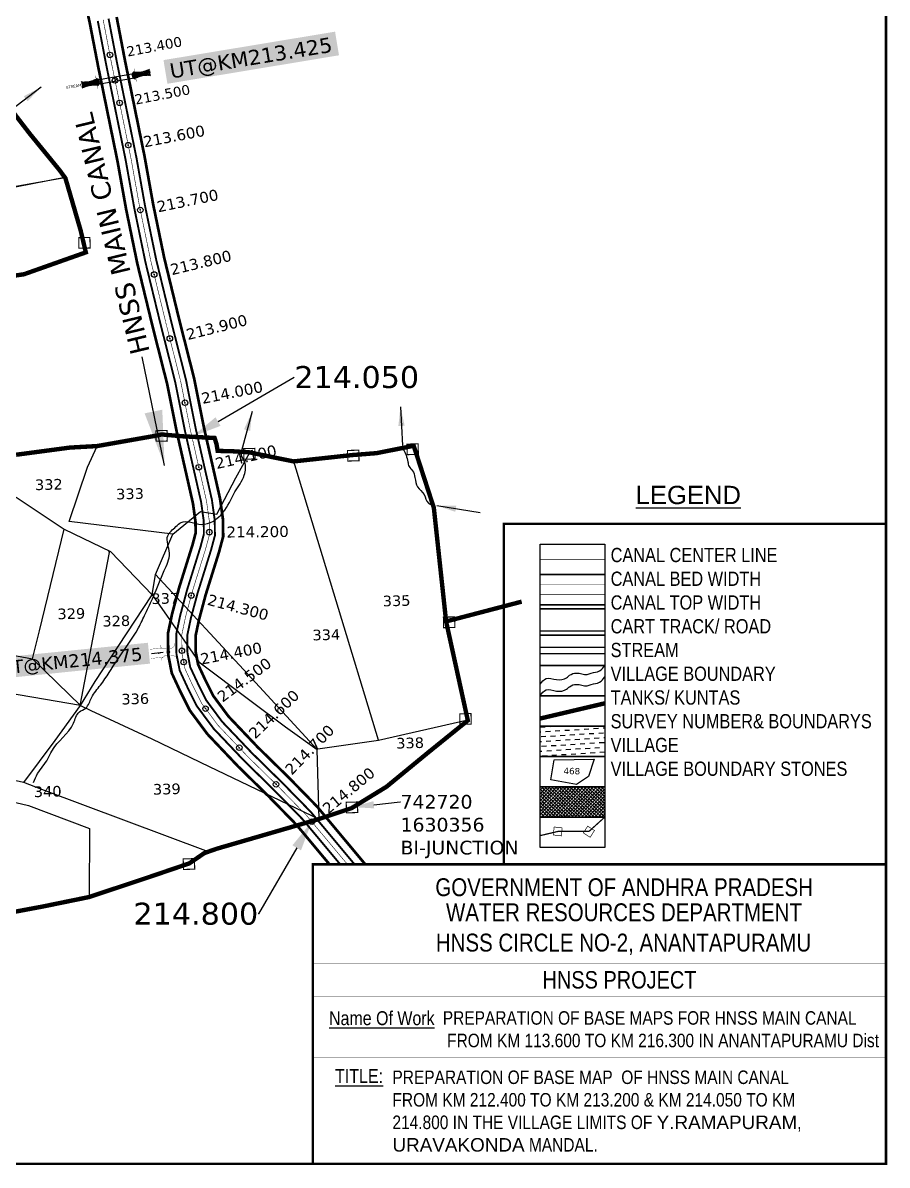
# Model space of a CAD drawing. Header units: inches. Extents: x 736579 to 743654, y 1629743 to 1634507.
# Drawn here: x 741996 to 743568, y 1629743 to 1631821 of the extents above; entities that cross this region are included whole.
import ezdxf
from ezdxf import colors
from ezdxf.entities.mleader import LeaderData, LeaderLine
from ezdxf.enums import TextEntityAlignment as Align
from ezdxf.math import Vec2, Vec3

# ---------------------------------------------------------------- set-up
doc = ezdxf.new("R2010")
doc.units = ezdxf.units.IN
doc.header["$MEASUREMENT"] = 0
doc.header["$PDMODE"] = 32
doc.header["$PDSIZE"] = 10
doc.linetypes.add('ACAD_ISO02W100', pattern=[15, 12, -3])
doc.linetypes.add('HIDDEN2', pattern=[0.1875, 0.125, -0.0625])
for name, color, linetype in [('CANAL1', 1, 'Continuous'), ('CSMark', 72, 'Continuous'), ('FRAME 025', 7, 'Continuous'), ('PLOT NO', 7, 'Continuous'), ('STRUCTURE', 5, 'Continuous'), ('TABLE', 7, 'Continuous'), ('tank', 4, 'Continuous'), ('TANKS-STREAM', 4, 'Continuous'), ('TITLEBLOCK', 7, 'Continuous'), ('VILLAGE', 30, 'Continuous'), ('VILLAGE BOUNDRY', 5, 'Continuous'), ('VILLAGE STONES', 240, 'Continuous')]:
    doc.layers.add(name, color=color, linetype=linetype)
doc.styles.add('A', font='arial.ttf')
doc.styles.add('ARIALN', font='ARIALN.TTF')
doc.styles.get("Standard").update_dxf_attribs({"font": 'verdana.ttf'})
doc.dimstyles.get("Standard").update_dxf_attribs({"dimtxt": 0.18, "dimasz": 0.18, "dimexe": 0.18, "dimexo": 0.0625, "dimgap": 0.09, "dimtad": 0, "dimtih": 1, "dimtoh": 1, "dimdec": 4, "dimzin": 0, "dimdsep": 46, "dimtxsty": 'Standard', "dimcen": 0.09, "dimadec": 0, "dimazin": 0, "dimtfac": 1, "dimtdec": 4, "dimtofl": 0, "dimtmove": 0, "dimatfit": 3, "dimfxl": 1, "dimtolj": 1, "dimtzin": 0, "dimarcsym": 0})

# ---------------------------------------------------------------- blocks, each defined once
blk = doc.blocks.new('UT')
at = {"layer": 'STRUCTURE'}
h = blk.add_hatch(dxfattribs=at)
h.set_pattern_fill('DASH', color=150, scale=8, angle=-39.6278, style=0)
h.set_pattern_definition([(320.372247933, (-4370.464, -6260.8811), (1.40800153113, 0.132407282), [1, -1])])
h.paths.add_polyline_path([(765163, 1700681.9), (765165.6, 1700680.6), (765167.2, 1700680.3), (765169.1, 1700680), (765172.4, 1700679.6), (765176.4, 1700679.3), (765179.5, 1700679.5), (765183.1, 1700679.9), (765187.7, 1700680.9), (765188.9, 1700681.2), (765193.1, 1700682.2), (765196.1, 1700680.2), (765196.1, 1700672.2), (765193.1, 1700670.2), (765190.5, 1700670.8), (765188.1, 1700671.3), (765185.5, 1700671.8), (765183.6, 1700672.1), (765181, 1700672.5), (765180.3, 1700672.5), (765178.5, 1700672.6), (765176.7, 1700672.6), (765174.6, 1700672.5), (765172.5, 1700672.3), (765170.4, 1700672), (765168.5, 1700671.7), (765166.1, 1700671.2), (765165, 1700670.8), (765163, 1700669.7)])
h.paths.add_polyline_path([(765259.1, 1700682.2), (765256.1, 1700680.2), (765256.1, 1700672.2), (765259.1, 1700670.2), (765261.9, 1700671), (765264.4, 1700671.6), (765266.4, 1700672), (765269.1, 1700672.5), (765272.7, 1700673), (765276.1, 1700673.1), (765278.6, 1700672.9), (765281.2, 1700672.7), (765283.9, 1700672.3), (765286.4, 1700671.9), (765288, 1700671.3), (765289.2, 1700670.6), (765289.1, 1700682.7), (765287.6, 1700681.8), (765285.7, 1700681.2), (765283, 1700680.7), (765281.2, 1700680.4), (765276.7, 1700679.9), (765272.7, 1700679.9), (765268.7, 1700680.3), (765264.8, 1700681), (765261.2, 1700681.7)])
at = {"layer": 'STRUCTURE', "color": 150, "const_width": 0.628}
for points in [[(765190.1, 1700688.2), (765190.1, 1700684.2), (765196.1, 1700680.2), (765256.1, 1700680.2), (765262.1, 1700684.2), (765262.1, 1700688.2)], [(765190.1, 1700664.2), (765190.1, 1700668.2), (765196.1, 1700672.2), (765256.1, 1700672.2), (765262.1, 1700668.2), (765262.1, 1700664.2)]]:
    blk.add_lwpolyline(points, dxfattribs=at)
at = {"layer": 'STRUCTURE', "color": 150}
for points in [[(765196.1, 1700680.2), (765256.1, 1700680.2)], [(765196.1, 1700672.2), (765256.1, 1700672.2)], [(765196.1, 1700672.2), (765256.1, 1700672.2)]]:
    blk.add_lwpolyline(points, dxfattribs=at)
at = {"layer": 'STRUCTURE', "color": 0}
blk.add_circle((765226.1, 1700676.2), 1.89, dxfattribs=at)
at = {"layer": 'STRUCTURE', "color": 150}
for points in [[(765163, 1700681.9), (765164.4, 1700681.1), (765167.9, 1700680.2), (765171.2, 1700679.8), (765176.1, 1700679.4), (765184.7, 1700680.3), (765193.1, 1700682.2)], [(765289.1, 1700682.7), (765287.8, 1700681.9), (765284.3, 1700680.9), (765280.9, 1700680.4), (765276.1, 1700679.8), (765267.4, 1700680.5), (765259.1, 1700682.2)], [(765163, 1700669.7), (765164.3, 1700670.6), (765167.8, 1700671.6), (765171.2, 1700672.1), (765176, 1700672.6), (765184.7, 1700672), (765193.1, 1700670.2)], [(765289.2, 1700670.6), (765287.8, 1700671.4), (765284.2, 1700672.3), (765280.9, 1700672.7), (765276.1, 1700673.1), (765267.4, 1700672.2), (765259.1, 1700670.2)]]:
    blk.add_spline(points, degree=3, dxfattribs=at)
at = {"layer": 'STRUCTURE', "color": 0}
blk.add_text('STREAM', height=5, dxfattribs=at).set_placement((765148.2, 1700675.8), align=Align.MIDDLE_CENTER)
for points in [[(765190.9, 1700676), (765164.2, 1700675.8)], [(765289.3, 1700676.7), (765265.4, 1700676.4)]]:
    blk.add_leader(points, dimstyle='Standard', override={"dimasz": 10, "dimgap": 0.09, "dimtad": 0}, dxfattribs=at)
blk = doc.blocks.new('IN')
at = {"layer": 'STRUCTURE', "color": 190, "const_width": 0.5}
for points in [[(763871.3, 1696666), (763849.3, 1696666)], [(763895.1, 1696672), (763895.1, 1696668), (763889.1, 1696664), (763881.7, 1696664), (763874.3, 1696664), (763868.3, 1696668), (763868.3, 1696672)], [(763871.3, 1696649.2), (763849.3, 1696649.2)], [(763868.3, 1696643.2), (763868.3, 1696647.2), (763874.3, 1696651.2), (763881.7, 1696651.2), (763881.7, 1696651.2), (763881.7, 1696651.2), (763889.1, 1696651.2), (763895.1, 1696647.2), (763895.1, 1696643.2)]]:
    blk.add_lwpolyline(points, dxfattribs=at)
at = {"layer": 'STRUCTURE', "color": 0}
blk.add_circle((763881.7, 1696657.6), 2.11, dxfattribs=at)
blk.add_leader([(763872.7, 1696657.6), (763851.2, 1696657.6)], dimstyle='Standard', override={"dimasz": 10, "dimgap": 0.09, "dimtad": 0}, dxfattribs=at)

msp = doc.modelspace()

# ---------------------------------------------------------------- hatches: boundary and pattern name
at = {"layer": 'tank'}
h = msp.add_hatch(dxfattribs=at)
h.set_pattern_fill('DASH', color=256, scale=70.062779, angle=3.5405, style=0)
h.set_pattern_definition([(3.5405362, (297043.107, 651934.43), (8.200293624, 9.28197001), [8.75784742, -8.75784742])])
h.paths.add_polyline_path([(742936.8, 1630541.8), (743054.4, 1630541.8), (743054.4, 1630486.6), (742936.8, 1630486.6)])
at = {"layer": 'VILLAGE', "linetype": 'Continuous'}
h = msp.add_hatch(dxfattribs=at)
h.set_pattern_fill('SACNCR', color=256, scale=47.058822, angle=1.5303, style=0)
h.set_pattern_definition([(46.53031993, (297043.1072, 651934.4304), (-3.201787516, 3.035164387), []), (46.53031993, (297046.2257, 651934.5137), (-3.201787516, 3.035164387), [0, -4.411764518])])
h.paths.add_polyline_path([(742936.8, 1630431.5), (743054.4, 1630431.5), (743054.4, 1630376.3), (742936.8, 1630376.3)])

# ---------------------------------------------------------------- linework, layer by layer
at = {"color": 3}
for p in [(742154.5, 1631762.6), (742172.1, 1631675.3), (742187.8, 1631598.5), (742209.7, 1631480.5), (742234.9, 1631363.2), (742263.4, 1631246.7), (742290.9, 1631129.9), (742316.2, 1631012.6), (742335.3, 1630894.5), (742302.4, 1630779.3), (742288.6, 1630658.1), (742328.4, 1630573.5), (742389.8, 1630502.4), (742456.5, 1630435.9), (742521.6, 1630367.9)]:
    msp.add_point(p, dxfattribs=at)
at = {"layer": 'CANAL1', "color": 1}
for points, const_width in [([(742097.6, 1631912.5), (742117.7, 1631821.4), (742133.2, 1631740.9), (742139.3, 1631711.1), (742168.4, 1631568.5), (742184, 1631481.5), (742204.4, 1631382.6), (742232.1, 1631268.5), (742258.6, 1631163.9), (742276.3, 1631075.5), (742305.5, 1630946.7), (742310.1, 1630913.5), (742310.3, 1630892.7), (742304.9, 1630872.2), (742280.5, 1630794.1), (742267.6, 1630746.1), (742260.1, 1630710.6), (742260.5, 1630671.4), (742264, 1630653.4), (742267, 1630638.1), (742281.7, 1630606.4), (742299.6, 1630570.5), (742331.6, 1630527.4), (742387.2, 1630468.8), (742443.7, 1630413.4), (742493.9, 1630362), (742553.8, 1630290.2)], 5), ([(742166.7, 1631831.5), (742182.2, 1631750.6), (742188.3, 1631721.1), (742217.5, 1631577.9), (742233.1, 1631490.9), (742253.2, 1631393.6), (742280.6, 1631280.6), (742307.4, 1631174.9), (742325.2, 1631086), (742354.7, 1630955.7), (742360.1, 1630917.3), (742360.4, 1630886.4), (742352.9, 1630858.3), (742328.5, 1630780.2), (742316.3, 1630734.5), (742310.2, 1630705.6), (742310.5, 1630676.5), (742313.1, 1630662.9), (742314.9, 1630653.7), (742326.8, 1630628.1), (742342.4, 1630596.8), (742369.9, 1630559.6), (742422.8, 1630503.9), (742479.1, 1630448.7), (742531, 1630395.6), (742618.2, 1630291), (742618.9, 1630290.2)], 5), ([(743054.4, 1630755), (742936.8, 1630755)], 2.88), ([(743054.4, 1630714.7), (742936.8, 1630714.7)], 2.88)]:
    msp.add_lwpolyline(points, dxfattribs=dict(at, const_width=const_width))
at = {"layer": 'CANAL1', "color": 5}
for points, const_width in [([(742132.4, 1631824.4), (742147.9, 1631743.8), (742183.1, 1631571.3), (742198.7, 1631484.3), (742219, 1631385.9), (742246.7, 1631272.1), (742273.3, 1631167.2), (742290.9, 1631078.7), (742320.3, 1630949.4), (742325.1, 1630914.7), (742325.3, 1630890.8), (742319.3, 1630868.1), (742294.9, 1630789.9), (742282.2, 1630742.6), (742275.1, 1630709.1), (742275.5, 1630672.9), (742281.4, 1630642.8), (742295.2, 1630612.9), (742312.4, 1630578.4), (742343.1, 1630537.1), (742397.9, 1630479.4), (742454.3, 1630424), (742505, 1630372.1), (742573.3, 1630290.2)], 3.5), ([(742599.4, 1630290.2), (742519.9, 1630385.5), (742468.4, 1630438.1), (742412.1, 1630493.4), (742358.4, 1630549.9), (742329.5, 1630588.9), (742313.3, 1630621.6), (742300.5, 1630649), (742295.5, 1630674.9), (742295.2, 1630707.1), (742301.7, 1630738), (742314.1, 1630784.3), (742338.5, 1630862.5), (742345.4, 1630888.3), (742345.1, 1630916.1), (742340, 1630953), (742310.5, 1631082.8), (742292.8, 1631171.6), (742266.1, 1631277), (742238.6, 1631390.3), (742218.3, 1631488.1), (742202.8, 1631575.1), (742167.5, 1631747.7), (742152, 1631828.5)], 3.5), ([(743054.4, 1630798.7), (742936.8, 1630798.7)], 1.15), ([(743054.4, 1630781.4), (742936.8, 1630781.4)], 1.15)]:
    msp.add_lwpolyline(points, dxfattribs=dict(at, const_width=const_width))
at = {"layer": 'CANAL1', "color": 1, "linetype": 'HIDDEN2', "ltscale": 100}
for points, const_width in [([(742142.2, 1631826.5), (742157.7, 1631745.7), (742163.8, 1631716.1), (742193, 1631573.2), (742208.5, 1631486.2), (742228.8, 1631388.1), (742256.4, 1631274.5), (742283, 1631169.4), (742300.7, 1631080.8), (742330.1, 1630951.2), (742335.1, 1630915.4), (742335.4, 1630889.5), (742328.9, 1630865.3), (742304.5, 1630787.1), (742292, 1630740.3), (742285.2, 1630708.1), (742285.5, 1630673.9), (742288.6, 1630658.1), (742291, 1630645.9), (742304.2, 1630617.3), (742321, 1630583.6), (742350.7, 1630543.5), (742405, 1630486.4), (742461.4, 1630431.1), (742512.4, 1630378.8), (742586.4, 1630290.2)], 1), ([(742936.8, 1630845.2), (743054.4, 1630845.2)], 1.15)]:
    msp.add_lwpolyline(points, dxfattribs=dict(at, const_width=const_width))
at = {"layer": 'FRAME 025', "lineweight": -3, "const_width": 0.776}
for points in [[(742523.3, 1630110.4), (743565.5, 1630110.4)], [(742523.3, 1630049.8), (743565.5, 1630049.8)], [(742523.3, 1629938.4), (743565.5, 1629938.4)]]:
    msp.add_lwpolyline(points, dxfattribs=at)
at = {"layer": 'PLOT NO'}
for points in [[(741753, 1631652.6), (741765.7, 1631583.2), (741782.5, 1631488.5), (741865.7, 1631503.1), (741928.2, 1631514.1), (742072.7, 1631539.5), (741954.6, 1631516.8)], [(741496.6, 1631130.2), (741492.2, 1630974.1), (741491.2, 1630941.2), (741507.9, 1630890.9), (741503.6, 1630780.2), (741522.1, 1630700.8), (741531.8, 1630661.2), (741543.1, 1630558.5), (741549.7, 1630503.1), (741589.9, 1630445.4), (741666.2, 1630448.8), (741761.3, 1630455), (742006.6, 1630397.5), (742117.4, 1630355.7), (742116.6, 1630230.8)], [(741983.8, 1630957.9), (742071.5, 1630900), (742155.6, 1630859.5), (742231.8, 1630780.1), (742262.8, 1630735.8), (742316.4, 1630658.4), (742409, 1630588.8), (742473.8, 1630540.2), (742531.2, 1630498.9), (742412.5, 1630628.1), (742237.2, 1630817.3), (742269.1, 1630890.7), (742080.3, 1630914.1), (742113.8, 1631012.8), (742131.2, 1631051.1)], [(742269.1, 1630890.7), (742319.4, 1630932.1), (742348.9, 1630927.4), (742383.3, 1630993.5), (742409.1, 1631039.5)], [(742643, 1630516.2), (742488.8, 1631023.2)], [(742152.1, 1630861.2), (742153.2, 1630857.7), (742130.7, 1630741.3), (742100.6, 1630582.1), (742101.2, 1630579.1), (742080.2, 1630599.1), (742013.6, 1630664), (742026.5, 1630715.3), (742071.5, 1630900)], [(742101.2, 1630579.1), (742127.7, 1630622.8), (742199.7, 1630732.4), (742231.4, 1630780.5), (742237.2, 1630817.3)], [(742101.2, 1630579.1), (741856.1, 1630621), (741738.9, 1630641.4), (741783.4, 1630704.4), (741929, 1630679.9), (742013.6, 1630664)], [(742333.6, 1630313.3), (742030.8, 1630426.2), (741998, 1630438.9), (741770.3, 1630486.5), (741648.3, 1630619.6), (741574.4, 1630647.8), (741531.6, 1630661.9)], [(741998, 1630438.9), (742054.8, 1630515.6), (742101.2, 1630579.1), (742119.8, 1630570.1), (742230.7, 1630518.3), (742334.8, 1630468.4), (742534.7, 1630372.7), (742531.2, 1630498.9), (742532.5, 1630500.2), (742643, 1630516.2), (742805.1, 1630553)], [(742956.5, 1630443.8), (742962.5, 1630480.1), (743035.2, 1630481.7), (743024.7, 1630449.9), (743002.7, 1630435.3), (742956.5, 1630443.8)]]:
    msp.add_lwpolyline(points, dxfattribs=at)
for points in [[(742936.8, 1630872.8), (743054.4, 1630872.8), (743054.4, 1630817.6), (742936.8, 1630817.6)], [(742936.8, 1630817.6), (743054.4, 1630817.6), (743054.4, 1630762.4), (742936.8, 1630762.4)], [(742936.8, 1630762.4), (743054.4, 1630762.4), (743054.4, 1630707.3), (742936.8, 1630707.3)], [(742936.8, 1630707.3), (743054.4, 1630707.3), (743054.4, 1630652.1), (742936.8, 1630652.1)], [(742936.8, 1630652.1), (743054.4, 1630652.1), (743054.4, 1630596.9), (742936.8, 1630596.9)], [(742936.8, 1630596.9), (743054.4, 1630596.9), (743054.4, 1630541.8), (742936.8, 1630541.8)], [(742936.8, 1630541.8), (743054.4, 1630541.8), (743054.4, 1630486.6), (742936.8, 1630486.6)], [(742936.8, 1630486.6), (743054.4, 1630486.6), (743054.4, 1630431.5), (742936.8, 1630431.5)], [(742936.8, 1630431.5), (743054.4, 1630431.5), (743054.4, 1630376.3), (742936.8, 1630376.3)], [(742936.8, 1630376.3), (743054.4, 1630376.3), (743054.4, 1630321.1), (742936.8, 1630321.1)]]:
    msp.add_lwpolyline(points, close=True, dxfattribs=at)
at = {"layer": 'PLOT NO', "color": 6}
for points in [[(742936.8, 1630685.5), (743054.4, 1630685.5)], [(742936.8, 1630673.9), (743054.4, 1630673.9)]]:
    msp.add_lwpolyline(points, dxfattribs=at)
at = {"layer": 'PLOT NO', "color": 4}
for points in [[(742936.8, 1630618), (742947.6, 1630628.4), (742966.5, 1630626.2), (742985, 1630629.7), (742990.4, 1630634.1), (743002.8, 1630638.3), (743012.6, 1630636.7), (743022.3, 1630635.7), (743029.6, 1630638), (743044.9, 1630642.1), (743054.4, 1630652.1)], [(742936.8, 1630597.3), (742947.6, 1630607.7), (742966.5, 1630605.5), (742985, 1630609), (742990.4, 1630613.4), (743002.8, 1630617.7), (743012.6, 1630616.1), (743022.3, 1630615), (743029.6, 1630617.4), (743044.9, 1630621.5), (743054.4, 1630631.5)]]:
    msp.add_spline(points, degree=3, dxfattribs=at)
at = {"layer": 'STRUCTURE', "color": 5, "const_width": 4.65}
for points in [[(736581.7, 1629793.8), (736581.7, 1634230.2), (743565.5, 1634230.2), (743565.5, 1629793.8)], [(743565.5, 1629793.8), (743565.5, 1629745.5), (736581.7, 1629745.5), (736581.7, 1629793.8)]]:
    msp.add_lwpolyline(points, dxfattribs=at)
at = {"layer": 'STRUCTURE', "color": 5}
for points, const_width in [([(742870.9, 1630909.5), (743565.5, 1630909.5), (743565.5, 1630290.2), (742870.9, 1630290.2)], 4.43), ([(742523.5, 1630290.2), (743565.5, 1630290.2), (743565.5, 1629745.5), (742523.5, 1629745.5)], 4.65)]:
    msp.add_lwpolyline(points, close=True, dxfattribs=dict(at, const_width=const_width))
at = {"layer": 'STRUCTURE', "color": 0}
for p in [(742163.8, 1631716.1), (742285.4, 1630678.8)]:
    msp.add_point(p, dxfattribs=at)
at = {"layer": 'TANKS-STREAM'}
for points in [[(740776.3, 1632091.7), (740735.7, 1632110.8), (740708.7, 1632123.1), (740690.4, 1632129.9), (740671.4, 1632133.5), (740650.7, 1632141.6), (740607.1, 1632150.7), (740578.4, 1632159.7), (740560.6, 1632156.4), (740543.8, 1632144.6), (740530, 1632140.3), (740497.5, 1632115), (740480.8, 1632107.2), (740428.9, 1632099.2), (740390.4, 1632095.2), (740369.8, 1632097.7), (740343.8, 1632097), (740371, 1632092.3), (740400.6, 1632091.5), (740426.5, 1632094.8), (740448.6, 1632095.9), (740493.6, 1632106.8), (740523.7, 1632127.9), (740541.3, 1632137.1), (740559.2, 1632149.3), (740584.4, 1632151.5), (740612.7, 1632143.8), (740636.9, 1632135.4), (740646.7, 1632135.7), (740669.1, 1632127.8), (740690.7, 1632126.9), (740705.8, 1632116.8), (740758.1, 1632093.7), (740786.9, 1632079.7), (740815.6, 1632065.1), (740844.6, 1632054.2), (740862.7, 1632048.9), (740880.3, 1632042.8), (740893.9, 1632038.6), (740938.5, 1632024.4), (740977.1, 1632012.4), (741002.2, 1632002.9), (741025.7, 1631996.1), (741049.1, 1631993.4), (741076.9, 1631995.9), (741102.3, 1632000.4), (741149.9, 1632010.4), (741138.9, 1632001.7), (741117.2, 1631987.9), (741098.9, 1631968.2), (741090.5, 1631957.8), (741064, 1631927.5), (741050.7, 1631909), (741039.8, 1631892.9), (741020.4, 1631869.9), (740987.6, 1631824.2), (740966.5, 1631797.7), (740940.8, 1631768.6), (740926.8, 1631744.3), (740905.4, 1631721.1), (740887, 1631681.8), (740857.2, 1631661.6), (740811.5, 1631646.3), (740801.4, 1631640.9), (740771, 1631642.4), (740733.2, 1631641.7), (740702, 1631646.4), (740666.5, 1631645.7), (740637.5, 1631638.2), (740601.7, 1631627.2), (740563.7, 1631623.2), (740533.6, 1631624.7), (740511.2, 1631620.6), (740494.2, 1631623.4), (740441.8, 1631611.9), (740415.8, 1631603.4), (740394.8, 1631605.2), (740377.4, 1631626.6), (740362.4, 1631657.6), (740348, 1631678.2), (740330.1, 1631696.4), (740314.2, 1631707.3), (740298.4, 1631712.7), (740262.3, 1631731.1), (740243, 1631734.6), (740206.7, 1631734.2), (740171.1, 1631734.5), (740129.2, 1631733.7), (740090.7, 1631733.3), (740047.7, 1631734.9), (740012.6, 1631735.8), (739986.9, 1631726.6), (739948.7, 1631707.3), (739901.7, 1631680.1), (739851.7, 1631662), (739822.8, 1631657.9), (739794, 1631648.1), (739763.1, 1631647.1), (739704, 1631656.7), (739691.2, 1631664.9), (739662.1, 1631666.9), (739629.8, 1631667.6), (739603.8, 1631675.8), (739588.6, 1631680.4), (739547.2, 1631678.1), (739516.8, 1631681.9), (739491.7, 1631694.6), (739469.8, 1631702.9), (739447.3, 1631716.1), (739426.9, 1631731.7), (739384, 1631754), (739350.8, 1631771.5), (739317, 1631779.7), (739293.8, 1631786.5), (739259.3, 1631793.6), (739242.8, 1631798), (739218.7, 1631797.7), (739197.5, 1631798.9), (739132.2, 1631786.6), (739192.6, 1631795.2), (739213.6, 1631793), (739249.7, 1631789.6), (739276.2, 1631781.5), (739314.7, 1631774.7), (739395.5, 1631741.1), (739442.4, 1631710.8), (739475.2, 1631692.5), (739524.3, 1631673.6), (739554.9, 1631670.6), (739602.4, 1631666.8), (739645.6, 1631657.9), (739660.3, 1631660.2), (739718.2, 1631646.1), (739764.8, 1631642.7), (739811.7, 1631641.7), (739806.6, 1631626.7), (739805.5, 1631600.4), (739805.3, 1631585.6), (739779.2, 1631580.8), (739761.4, 1631574.5), (739745.4, 1631577.3), (739718.3, 1631571.1), (739665.1, 1631562.4), (739634.9, 1631548.3), (739612.7, 1631509.9), (739642.4, 1631539.6), (739669.3, 1631556.5), (739717.3, 1631562), (739704.4, 1631536.2), (739696.8, 1631508), (739692.9, 1631501.2), (739678.8, 1631460.2), (739667.9, 1631442.8), (739661.9, 1631430), (739643.5, 1631420.2), (739635.9, 1631409.7), (739663.9, 1631430.6), (739688.6, 1631453.1), (739692, 1631475.9), (739698.7, 1631481.1), (739703.2, 1631463.4), (739711.5, 1631442.9), (739721, 1631404), (739724.5, 1631383.3), (739733.9, 1631359.5), (739744.6, 1631338.7), (739736.6, 1631365.9), (739730.1, 1631378.5), (739729.2, 1631401.5), (739724.6, 1631412.7), (739723, 1631429.6), (739710.4, 1631458.3), (739707.4, 1631482.6), (739701.5, 1631492.4), (739706.5, 1631513.1), (739716.4, 1631535.2), (739729.5, 1631549.1), (739739.2, 1631560.4), (739781.9, 1631571.7), (739800.1, 1631577.3), (739826.6, 1631571.7), (739861.7, 1631547), (739897, 1631536.7), (739917.5, 1631522.4), (739932.2, 1631502.5), (739947.7, 1631490.2), (739926.5, 1631516.8), (739904.5, 1631540.3), (739884.6, 1631548.4), (739850.7, 1631571.2), (739822.9, 1631585.7), (739810.4, 1631610.7), (739817.8, 1631627), (739829.2, 1631625.1), (739840.1, 1631615.1), (739860.3, 1631602.5), (739875.8, 1631588), (739891.7, 1631573), (739837.6, 1631627.1), (739818.6, 1631636.6), (739818, 1631643.7), (739853.7, 1631656.6), (739893.4, 1631668.4), (739907.9, 1631678), (739936.4, 1631690.3), (739958.5, 1631702.9), (739986.4, 1631720), (740017.4, 1631722.9), (740056.7, 1631721.9), (740094.7, 1631721.7), (740143.4, 1631725.7), (740179.7, 1631728.7), (740218, 1631730.9), (740263.3, 1631726.8), (740320.6, 1631692.7), (740348.7, 1631657.1), (740376.6, 1631604), (740412.9, 1631592.2), (740458.1, 1631608.5), (740495.2, 1631613.1), (740534.3, 1631613.7), (740630.3, 1631630.6), (740667.3, 1631638.6), (740725.8, 1631637.6), (740800.4, 1631632), (740818.5, 1631638.1), (740855.9, 1631650.5), (740878.7, 1631663.2), (740894.8, 1631681.2), (740933.3, 1631740.7), (740944.2, 1631761.3), (740958.1, 1631780.2), (741035.2, 1631875.6), (741100.9, 1631958.3), (741147.3, 1631999.4), (741189.9, 1632018.8), (741263.1, 1632050.1), (741277.2, 1632083.8), (741275.4, 1632116.8), (741274.6, 1632151.3), (741263.9, 1632166.9), (741264, 1632173.1), (741267.6, 1632191), (741277.7, 1632198.7), (741327.7, 1632194.1), (741357.7, 1632190.5), (741382.7, 1632188.3), (741432.7, 1632191.8), (741488.4, 1632197.6), (741539.5, 1632197.9), (741558.1, 1632226.1), (741574.7, 1632261.1), (741593.5, 1632309.2), (741629.8, 1632364.6), (741651.1, 1632373), (741672.4, 1632374.9), (741716, 1632378.8), (741761.2, 1632377.5), (741820.7, 1632382.7), (741844.3, 1632385), (741858.8, 1632402.7), (741857.8, 1632443.4), (741862.5, 1632465), (741920.3, 1632473.9), (741971.8, 1632478.1), (742034.8, 1632479.4), (742071, 1632491.2), (742095.7, 1632499.3), (742123.9, 1632505.6), (742169.1, 1632515.6), (742218.9, 1632529.4), (742254.6, 1632536.2), (742288.5, 1632526.8), (742321.3, 1632514.2), (742375, 1632485.2), (742418.8, 1632473.4), (742445.1, 1632482.8), (742492.4, 1632486.2), (742518.4, 1632480.9), (742556.2, 1632478.8), (742576, 1632484), (742586.1, 1632489.7), (742597.3, 1632497.8)], [(742015.7, 1630439.4), (742023.1, 1630455.4), (742041.6, 1630482.1), (742048.9, 1630496.4), (742088.2, 1630547.1), (742098.9, 1630567.4), (742110.5, 1630574.6), (742121.1, 1630593.4), (742137.2, 1630616.4), (742168, 1630662.3), (742206.3, 1630720.2), (742219.2, 1630746.5), (742233.7, 1630777.4), (742253.4, 1630824.7), (742262.7, 1630856.2), (742259.7, 1630888), (742274.5, 1630904.5), (742283.8, 1630912.2), (742321, 1630908.7), (742359.8, 1630930), (742381.9, 1630967.6), (742398.7, 1630998.4), (742399.5, 1631022.4), (742393.5, 1631035.5), (742393.3, 1631044.2)], [(742687.9, 1631045.1), (742696.4, 1631022.7), (742698.4, 1631013.9), (742704.9, 1631006.1), (742709.2, 1630993.8), (742713.8, 1630976.8), (742725.8, 1630962.9), (742733.6, 1630947.4), (742740.5, 1630944.3), (742744.4, 1630943.5)]]:
    msp.add_spline(points, degree=3, dxfattribs=at)
at = {"layer": 'VILLAGE BOUNDRY', "linetype": 'ACAD_ISO02W100', "ltscale": 2}
for points, const_width in [([(741975.6, 1631662.2), (742008.6, 1631619.4), (742062.6, 1631553.3), (742073.6, 1631538.3), (742101.1, 1631443.9), (742110.7, 1631403.4), (742081.5, 1631393.1), (741998.3, 1631363.6), (741959.2, 1631357.9)], 8), ([(741983.9, 1631035.3), (742081.4, 1631048.3), (742131.2, 1631051.1), (742236, 1631069.6), (742248.8, 1631072.2), (742286.1, 1631068.9), (742344.9, 1631065.8), (742348.3, 1631054.7), (742350.4, 1631042.3), (742376.7, 1631041.7), (742408, 1631039.7), (742461.9, 1631028.5), (742488.8, 1631023.2), (742594.6, 1631034.7), (742639.3, 1631038.2), (742706.9, 1631051.6), (742743.5, 1630938.8), (742765.8, 1630732.1), (742805.3, 1630552), (742733.2, 1630493.7), (742657.5, 1630431.5), (742594.1, 1630392.6), (742532.6, 1630372.1), (742348.5, 1630318.6), (742326.3, 1630310.8), (742299, 1630292.1), (742224.2, 1630266.6), (742116.6, 1630230.8), (742032, 1630213.5), (741967.4, 1630201.4)], 8), ([(742765.8, 1630732.1), (742903.2, 1630768.1)], 8), ([(742936.8, 1630555.5), (743054.4, 1630583.2)], 8), ([(742936.8, 1630342.5), (742969.3, 1630350.2), (743025.6, 1630350.2), (743054.4, 1630376.3)], 2.31)]:
    msp.add_lwpolyline(points, dxfattribs=dict(at, const_width=const_width))
at = {"layer": 'VILLAGE STONES'}
for points, const_width in [([(742098.2, 1631410.9), (742118.6, 1631411.4), (742118.1, 1631430.6), (742097.8, 1631430.1)], 1.96), ([(742238.4, 1631059.8), (742258.8, 1631060.3), (742258.3, 1631079.5), (742237.9, 1631079)], 1.96), ([(742695, 1631035.4), (742715.4, 1631036), (742714.9, 1631055.2), (742694.5, 1631054.6)], 1.96), ([(742398.1, 1631027.1), (742418.5, 1631027.7), (742418, 1631046.9), (742397.6, 1631046.3)], 1.96), ([(742587.1, 1631023.8), (742607.5, 1631024.4), (742607, 1631043.6), (742586.6, 1631043.1)], 1.96), ([(742761.3, 1630720.7), (742781.7, 1630721.2), (742781.2, 1630740.4), (742760.8, 1630739.9)], 1.96), ([(742791.1, 1630544.8), (742811.5, 1630545.4), (742811, 1630564.6), (742790.6, 1630564)], 1.96), ([(742584.7, 1630383.9), (742605.1, 1630384.5), (742604.6, 1630403.7), (742584.2, 1630403.1)], 1.96), ([(742962.3, 1630358.2), (742976.8, 1630356.6), (742975.2, 1630342.1), (742960.7, 1630343.7)], 1.17), ([(743015.4, 1630347.5), (743023.3, 1630359.8), (743035.6, 1630351.8), (743027.7, 1630339.5)], 1.17), ([(742288.3, 1630281), (742308.7, 1630281.5), (742308.2, 1630300.7), (742287.8, 1630300.2)], 1.96)]:
    msp.add_lwpolyline(points, close=True, dxfattribs=dict(at, const_width=const_width))

# ---------------------------------------------------------------- block references
at = {"layer": 'STRUCTURE', "color": 0}
for name, p, rotation in [('UT', (281116.7, -175296.1), 9.912272664152141), ('IN', (158737.5, -136146.4), 5.961900979389628)]:
    msp.add_blockref(name, p, dxfattribs=dict(at, rotation=rotation))

# ---------------------------------------------------------------- texts
at = {"layer": 'CSMark', "color": 1}
for s, height, rotation, p in [('213.400', 18, 10.866, (742185, 1631768.2)), ('213.500', 18, 10.866, (742199.7, 1631680.9)), ('213.600', 20, 10.866, (742215.4, 1631604.1)), ('213.700', 20, 11.6854, (742240.2, 1631485.9)), ('213.800', 20, 13.6494, (742264.7, 1631371.5)), ('213.900', 20, 14.2257, (742293.7, 1631253.4)), ('214.000', 20, 11.2771, (742321, 1631137.4)), ('214.100', 20, 12.7933, (742346.5, 1631018.9)), ('214.200', 20, 0.5762, (742366.3, 1630894.7)), ('214.300', 20, 345.0106, (742332.7, 1630772.4)), ('214.400', 20, 11.0208, (742319.2, 1630663.3)), ('214.500', 20, 36.5632, (742353.2, 1630592.2)), ('214.600', 20, 43.5263, (742411.6, 1630524.4)), ('214.700', 20, 45.5407, (742477.8, 1630458.4)), ('214.800', 20, 39.8281, (742544.9, 1630388.3))]:
    msp.add_text(s, height=height, rotation=rotation, dxfattribs=at).set_placement(p, align=Align.MIDDLE_LEFT)
at = {"layer": 'PLOT NO'}
for s, height, rotation, p in [('332', 19.29, 1.4744, (742043.4, 1630981.2)), ('333', 19.29, 1.4744, (742191, 1630964.3)), ('337', 19.29, 1.4744, (742255.2, 1630774)), ('335', 19.29, 1.4744, (742675.8, 1630769.8)), ('329', 19.29, 1.4744, (742084.3, 1630746.3)), ('328', 19.29, 1.4744, (742166, 1630733)), ('334', 19.29, 1.4744, (742548, 1630707.9)), ('336', 19.29, 1.4744, (742200.5, 1630591.3)), ('338', 19.29, 1.4744, (742700.3, 1630511.1)), ('468', 11.53, 358.6877, (742994.5, 1630460)), ('340', 19.29, 1.4744, (742041.3, 1630422.8)), ('339', 19.29, 1.4744, (742257.9, 1630427.3))]:
    msp.add_text(s, height=height, rotation=rotation, dxfattribs=at).set_placement(p, align=Align.MIDDLE_CENTER)
at = {"layer": 'STRUCTURE', "color": 5, "attachment_point": 1, "bg_fill": 1, "box_fill_scale": 1.3, "bg_fill_color": 7, "bg_fill_true_color": 16777215, "bg_fill_transparency": 4390977}
for s, insert, char_height, width, rotation in [('UT@KM213.425', (742261.3, 1631746.4), 27.247, 299.933, 9.4125), ('INLET@KM214.375', (741903.4, 1630653.9), 23.822, 315.349, 5.7431)]:
    msp.add_mtext(s, dxfattribs=dict(at, insert=insert, char_height=char_height, width=width, rotation=rotation))
at = {"layer": 'TABLE', "extrusion": (0.000201441, 0.004807, 0.999988), "style": 'A'}
msp.add_text('%%ULEGEND', height=33.32, rotation=359.9999, dxfattribs=at).set_placement((743206.2, 1630942.6, 7989.5), align=Align.MIDDLE)
at = {"layer": 'TITLEBLOCK', "extrusion": (0.000201441, 0.004807, 0.999988), "style": 'ARIALN'}
for s, height, p in [('GOVERNMENT OF ANDHRA PRADESH ', 32.504, (742746.2, 1630212.9, 7980.9)), ('WATER RESOURCES DEPARTMENT  ', 32.504, (742765.6, 1630167.3, 7980.3)), ('HNSS CIRCLE NO-2, ANANTAPURAMU', 32.504, (742747.2, 1630112.2, 7980)), ('HNSS PROJECT', 31.654, (742941.1, 1630044.9, 7981.4)), ('%%UName Of Work', 25.347, (742552.9, 1629978.3, 7981.8)), ('%%UTITLE:', 25.35, (742563.9, 1629873.1, 7981.1))]:
    msp.add_text(s, height=height, rotation=359.9999, dxfattribs=at).set_placement(p)
at = {"layer": 'TITLEBLOCK', "extrusion": (0.000201441, 0.004807, 0.999988), "attachment_point": 1, "text_direction": (1, -1e-06, -0.000201), "style": 'ARIALN'}
for s, insert, char_height, width in [('CANAL CENTER LINE \\PCANAL BED WIDTH {\\H1.52882x; }\\PCANAL TOP WIDTH {\\H1.35255x; }\\PCART TRACK/ ROAD{\\H1.4113x; }\\PSTREAM {\\H1.39172x; }\\PVILLAGE BOUNDARY{\\H1.39825x; }\\PTANKS/ KUNTAS{\\H1.39607x; }\\PSURVEY NUMBER& BOUNDARYS{\\H1.3968x; }\\PVILLAGE{\\H1.39655x; }\\PVILLAGE BOUNDARY STONES{\\H1.39664x; }', (743065, 1630865.9), 25.91, 543.227), ('PREPARATION OF BASE MAPS FOR HNSS MAIN CANAL\\P FROM KM 113.600 TO KM 216.300 IN ANANTAPURAMU Dist', (742759.8, 1630023.2, -2.8), 24.578, 793.357)]:
    msp.add_mtext(s, dxfattribs=dict(at, insert=insert, char_height=char_height, width=width))
at = {"layer": 'TITLEBLOCK', "insert": (742668.2, 1629915.3), "char_height": 24.5783, "width": 800.18, "attachment_point": 1, "rotation": 359.9999, "style": 'ARIALN'}
msp.add_mtext('PREPARATION OF BASE MAP  OF HNSS MAIN CANAL  \\PFROM KM {\\C1;212.400 }TO KM {\\C1;213.200 }& KM{\\C1; 214.050 }TO KM{\\C1; 214.800 }IN THE VILLAGE LIMITS OF{\\C1; \\fArial|b0|i0|c0|p34;Y.RAMAPURAM}, {\\fArial|b0|i0|c0|p34;URAVAKONDA} MANDAL.', dxfattribs=at)
at = {"layer": 'VILLAGE STONES'}
msp.add_text('HNSS MAIN CANAL', height=35, rotation=103.5045, dxfattribs=at).set_placement((742227.1, 1631222.7))

# ---------------------------------------------------------------- leaders
at = {"layer": 'VILLAGE BOUNDRY', "color": 5}
for points in [[(742029.2, 1631704), (741972.8, 1631661.1)], [(742413.1, 1631113.9), (742393.7, 1631042.6)], [(742682.8, 1631122.7), (742686.7, 1631051.9)], [(742748.9, 1630942.8), (742828, 1630930)]]:
    msp.add_leader(points, dimstyle='Standard', override={"dimasz": 35, "dimtfill": 2, "dimtfillclr": 5}, dxfattribs=at)
at = {"layer": 'VILLAGE STONES'}
msp.add_leader([(742253.9, 1631016), (742213, 1631213.4)], dimstyle='Standard', override={"dimasz": 100, "dimgap": 0.09, "dimtad": 0, "dimtfill": 2, "dimtfillclr": 5}, dxfattribs=at)
at = {"layer": 'VILLAGE STONES', "color": 5}
ml = msp.add_multileader_mtext('Standard', dxfattribs=at)
ml.set_content('214.050', color=5)
ml.set_leader_properties()
ml.build(insert=Vec2(0, 0))
ml.multileader.update_dxf_attribs({"dogleg_length": 0.36, "arrow_head_size": 55})
ctx = ml.context
ctx.base_point, ctx.char_height, ctx.arrow_head_size, ctx.landing_gap_size, ctx.plane_origin = Vec3(742489.7, 1631176.3), 40, 55, 0.09, Vec3(742137.9, 1631048.5)
notes = []
notes.append((ctx, [(0, (1, 1, 0), (742489.4, 1631176.3), (1, 0), 0.36, [(0, [(742303.6, 1631067.9)], 0, [])])]))
ctx.mtext.insert, ctx.mtext.flow_direction = Vec3(742489.8, 1631196.7), 5
at = {"layer": 'VILLAGE STONES', "color": 6}
ml = msp.add_multileader_mtext('Standard', dxfattribs=at)
ml.set_content('742720\\P1630356\\PBI-JUNCTION', color=6)
ml.set_leader_properties()
ml.build(insert=Vec2(0, 0))
ml.multileader.update_dxf_attribs({"dogleg_length": 0.36, "arrow_head_size": 40})
ctx = ml.context
ctx.base_point, ctx.char_height, ctx.arrow_head_size, ctx.landing_gap_size, ctx.plane_origin = Vec3(742682.8, 1630403.8), 25, 40, 0.09, Vec3(740303.4, 1629738.7)
notes.append((ctx, [(1, (1, 1, 0), (742682.4, 1630403.8), (1, 0), 0.36, [(0, [(742594.6, 1630394.4)], 0, [])])]))
ctx.mtext.insert, ctx.mtext.flow_direction = Vec3(742682.9, 1630416.6), 5
at = {"layer": 'VILLAGE STONES', "color": 5}
ml = msp.add_multileader_mtext('Standard', dxfattribs=at)
ml.set_content('214.800', color=5)
ml.set_leader_properties()
ml.build(insert=Vec2(0, 0))
ml.multileader.update_dxf_attribs({"dogleg_length": 0.36, "arrow_head_size": 55})
ctx = ml.context
ctx.base_point, ctx.char_height, ctx.arrow_head_size, ctx.landing_gap_size, ctx.plane_origin = Vec3(742202.2, 1630200.2), 40, 55, 0.09, Vec3(741933.7, 1630037.5)
ctx.text_align_type = 2
notes.append((ctx, [(1, (1, 1, 0), (742424.7, 1630200.2), (-1, 0), 0.36, [(0, [(742521.6, 1630367.9)], 0, [])])]))
ctx.mtext.insert, ctx.mtext.alignment, ctx.mtext.flow_direction = Vec3(742424.2, 1630220.6), 3, 5
for ctx, leaders in notes:
    for number, flags, end, landing, length, lines in leaders:
        leader = LeaderData()
        leader.index, (leader.has_last_leader_line, leader.has_dogleg_vector, leader.attachment_direction) = number, flags
        leader.last_leader_point, leader.dogleg_vector, leader.dogleg_length = Vec3(end), Vec3(landing), length
        for number, points, colour, breaks in lines:
            line = LeaderLine()
            line.index, line.vertices, line.color, line.breaks = number, Vec3.list(points), colors.encode_raw_color(colour), breaks
            leader.lines.append(line)
        ctx.leaders.append(leader)

doc.saveas('drawing.dxf')
